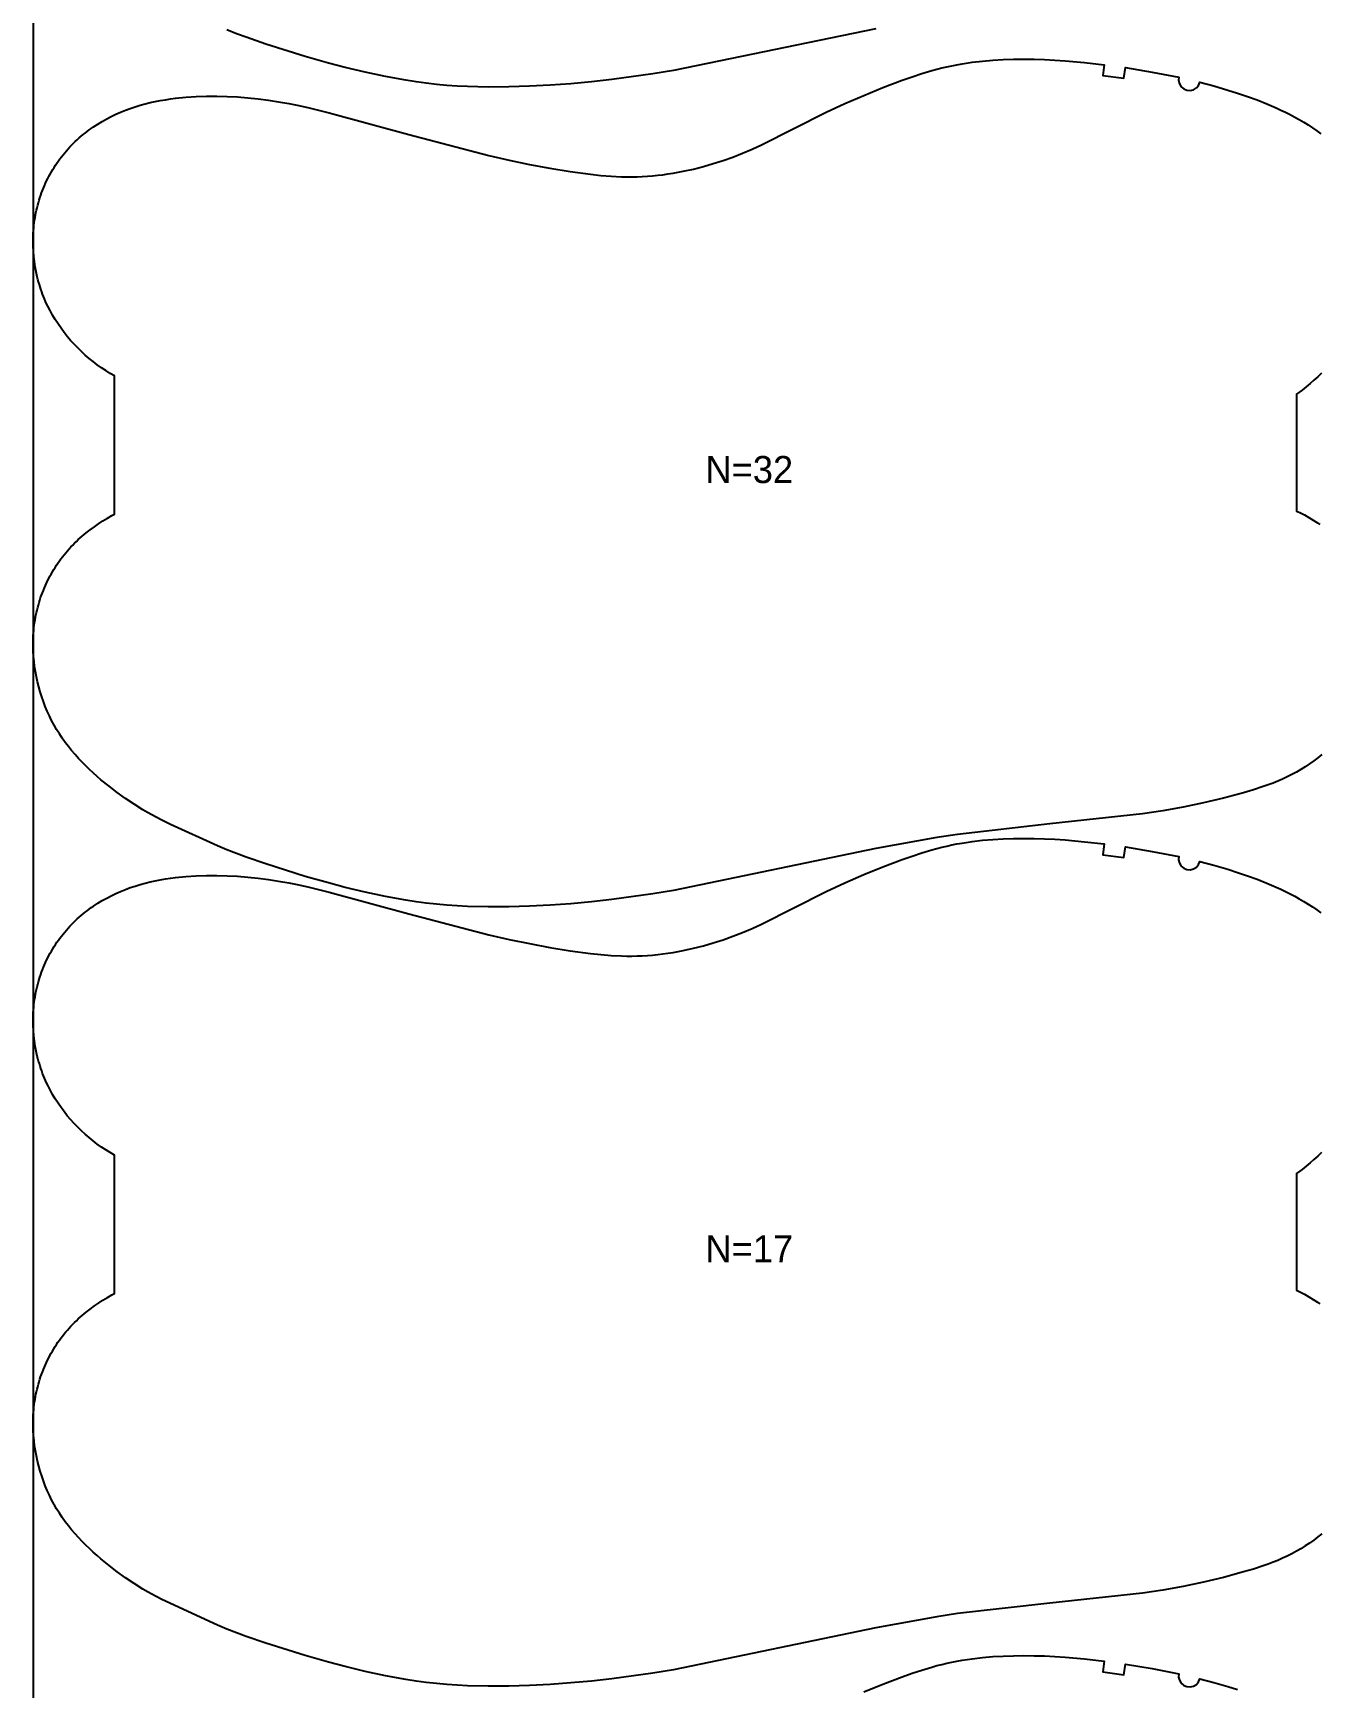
# Model space of a CAD drawing. Header units: inches. Extents: x 0 to 1954, y 0 to 1079.
# Drawn here: x 0 to 237.3, y 294.3 to 599.6 of the extents above; entities that cross this region are included whole.
import ezdxf

# ---------------------------------------------------------------- set-up
doc = ezdxf.new("R2010")
doc.units = ezdxf.units.IN

msp = doc.modelspace()

# ---------------------------------------------------------------- linework, layer by layer
at = {"layer": '1'}
msp.add_lwpolyline([(0, 0), (1954.0894, 0), (1954.0894, 1078.714), (0, 1078.714), (0, 0)], close=True, dxfattribs=at)
for points in [[(155.5452, 600.4257), (118.1626, 592.7101), (114.3968, 592.0884), (106.8344, 591.0432), (103.0416, 590.6156), (99.2404, 590.2697), (95.4327, 590.0036), (91.6207, 589.8127), (87.8054, 589.6981), (83.988, 589.668), (80.1723, 589.7529), (78.2664, 589.849), (76.3629, 589.9837), (74.4626, 590.1576), (72.5664, 590.3714), (70.6751, 590.6254), (68.789, 590.9169), (65.0332, 591.5993), (61.3, 592.3942), (57.5883, 593.2842), (54.5075, 594.0895), (50.2272, 595.3044), (42.9492, 597.6077), (39.3393, 598.8518), (37.5488, 599.5117), (35.7726, 600.2072)], [(237.8499, 466.5144), (237.1076, 465.9147), (236.3468, 465.3385), (235.5686, 464.7859), (234.7739, 464.2572), (233.9636, 463.7527), (233.1386, 463.2726), (232.3001, 462.8171), (231.4488, 462.3864), (230.5858, 461.9808), (229.7121, 461.6001), (228.8287, 461.2424), (227.9368, 460.9054), (227.0376, 460.5869), (225.2218, 459.9959), (223.3906, 459.4512), (219.7059, 458.4512), (215.9956, 457.5598), (212.2597, 456.7766), (208.501, 456.1116), (204.7237, 455.5678), (187.6483, 453.7096), (170.582, 451.77), (166.8112, 451.1821), (155.5452, 449.1337), (118.1626, 441.4181), (114.3968, 440.7964), (106.8344, 439.7512), (103.0416, 439.3236), (99.2404, 438.9777), (95.4327, 438.7116), (91.6207, 438.5207), (87.8054, 438.4061), (83.988, 438.376), (80.1723, 438.4609), (78.2664, 438.557), (76.3629, 438.6917), (74.4626, 438.8656), (72.5664, 439.0794), (70.6751, 439.3334), (68.789, 439.6249), (65.0332, 440.3073), (61.3, 441.1022), (57.5883, 441.9922), (54.5075, 442.7975), (50.2272, 444.0124), (42.9492, 446.3157), (39.3393, 447.5598), (37.5488, 448.2197), (35.7726, 448.9152), (34.0131, 449.6508), (25.33, 453.6158), (23.619, 454.4601), (21.9338, 455.352), (21.1036, 455.8205), (20.2821, 456.3044), (18.6647, 457.3158), (17.0808, 458.3807), (15.5297, 459.4941), (14.0116, 460.6521), (12.5313, 461.8572), (11.8072, 462.4787), (11.0948, 463.1134), (10.3947, 463.762), (9.7078, 464.4248), (9.0349, 465.1024), (8.3775, 465.7952), (7.7373, 466.5035), (7.116, 467.2279), (6.5152, 467.9685), (5.9365, 468.7259), (5.3816, 469.5003), (4.8522, 470.2923), (4.3496, 471.1018), (3.8742, 471.9281), (3.4257, 472.77), (3.0043, 473.6262), (2.6099, 474.4957), (2.2425, 475.3773), (1.9019, 476.2697), (1.5882, 477.1719), (1.3015, 478.0828), (1.042, 479.0016), (0.8102, 479.9274), (0.6065, 480.8597), (0.4315, 481.7975), (0.2854, 482.7402), (0.1688, 483.6871), (0.082, 484.6373), (0.0256, 485.5901), (0, 486.5444), (0.0058, 487.4989), (0.0436, 488.4525), (0.114, 489.404), (0.1615, 489.8786), (0.2174, 490.3522), (0.2817, 490.8247), (0.3544, 491.2959), (0.4358, 491.7657), (0.5257, 492.2339), (0.6243, 492.7004), (0.7315, 493.165), (0.8473, 493.6276), (0.9716, 494.088), (1.1043, 494.5462), (1.2455, 495.0018), (1.3949, 495.4549), (1.5526, 495.9052), (1.7185, 496.3526), (1.8925, 496.7969), (2.0747, 497.2381), (2.2648, 497.6759), (2.4629, 498.1102), (2.6689, 498.5408), (2.8827, 498.9677), (3.1043, 499.3906), (3.3336, 499.8095), (3.5705, 500.2241), (3.815, 500.6343), (4.0669, 501.0399), (4.3262, 501.4408), (4.5928, 501.8369), (4.8666, 502.2279), (5.1475, 502.6137), (5.4355, 502.9942), (5.7305, 503.3692), (6.0323, 503.7385), (6.3409, 504.1021), (6.6563, 504.4596), (6.9782, 504.811), (7.3067, 505.1561), (7.6417, 505.4948), (7.983, 505.827), (8.3305, 506.1526), (8.6838, 506.4719), (9.0429, 506.785), (9.7769, 507.3931), (10.5306, 507.9778), (11.3022, 508.5401), (12.0897, 509.0812), (12.8911, 509.6021), (13.7045, 510.1036), (14.5282, 510.5869), (15, 510.8505), (15, 536.3838), (14.2259, 536.8344), (13.4156, 537.3389), (12.6208, 537.8676), (11.8426, 538.4202), (11.0818, 538.9964), (10.3395, 539.5961), (9.6163, 540.2187), (8.913, 540.8636), (8.2304, 541.5302), (7.5691, 542.2181), (6.93, 542.9266), (6.3137, 543.6552), (5.7209, 544.4032), (5.1525, 545.1702), (4.6094, 545.9553), (4.0925, 546.7579), (3.603, 547.5772), (3.1417, 548.4124), (2.7098, 549.2629), (2.5051, 549.6935), (2.308, 550.1278), (2.1189, 550.5654), (1.9376, 551.0064), (1.7644, 551.4506), (1.5992, 551.8979), (1.4422, 552.3481), (1.2932, 552.8011), (1.1523, 553.2568), (1.0195, 553.7149), (0.8948, 554.1754), (0.7781, 554.638), (0.5692, 555.5693), (0.3928, 556.5073), (0.2489, 557.4511), (0.1375, 558.3993), (0.0587, 559.3507), (0.0128, 560.3042), (0, 561.2586), (0.0061, 561.7357), (0.0205, 562.2126), (0.0433, 562.6892), (0.0745, 563.1652), (0.1142, 563.6406), (0.1624, 564.1152), (0.2191, 564.5888), (0.2843, 565.0614), (0.3581, 565.5326), (0.4405, 566.0025), (0.5315, 566.4709), (0.6311, 566.9375), (0.7393, 567.4023), (0.8561, 567.8649), (0.9814, 568.3254), (1.1152, 568.7834), (1.2576, 569.2389), (1.4084, 569.6915), (1.5677, 570.1413), (1.7354, 570.5879), (1.9116, 571.0312), (2.0961, 571.4711), (2.2891, 571.9074), (2.4903, 572.3398), (2.6999, 572.7682), (2.9178, 573.1925), (3.144, 573.6125), (3.3784, 574.0279), (3.6208, 574.4388), (3.8711, 574.8449), (4.1293, 575.2461), (4.3951, 575.6424), (4.6685, 576.0334), (4.9494, 576.4191), (5.2376, 576.7994), (5.533, 577.1742), (5.8355, 577.5432), (6.145, 577.9063), (6.4614, 578.2635), (6.7845, 578.6145), (7.1142, 578.9593), (7.4504, 579.2977), (7.793, 579.6296), (8.1418, 579.9548), (8.4967, 580.2735), (8.8574, 580.5856), (9.2238, 580.891), (9.5957, 581.1897), (9.9731, 581.4818), (10.3556, 581.7671), (10.7431, 582.0456), (11.1354, 582.3173), (11.9341, 582.8403), (12.75, 583.3358), (13.582, 583.8035), (14.4287, 584.2434), (15.2889, 584.6557), (16.1617, 585.0406), (17.046, 585.3986), (17.9407, 585.7298), (18.8448, 586.0347), (19.7572, 586.3136), (20.6769, 586.5668), (21.603, 586.7947), (22.5346, 586.9985), (23.4711, 587.1794), (24.4118, 587.3389), (25.3562, 587.478), (26.3035, 587.5982), (28.2042, 587.7868), (30.1092, 587.9134), (32.0165, 587.9806), (33.9246, 587.9894), (35.8318, 587.9411), (37.7368, 587.8372), (39.6388, 587.6815), (41.5367, 587.4783), (43.4299, 587.232), (45.3175, 586.9462), (47.1985, 586.6209), (49.0717, 586.2553), (50.9361, 585.8489), (54.639, 584.9259), (69.3666, 580.8991), (84.1332, 577.0173), (87.8564, 576.176), (91.5957, 575.4094), (95.3488, 574.7142), (99.1144, 574.0929), (102.8967, 573.5801), (104.7955, 573.3785), (106.6984, 573.2254), (108.6041, 573.1315), (109.5576, 573.11), (110.5112, 573.1074), (111.4647, 573.1246), (112.4179, 573.1615), (113.3703, 573.2178), (114.3215, 573.2932), (115.2712, 573.3872), (116.219, 573.4994), (117.1645, 573.6296), (118.1074, 573.7773), (119.0472, 573.9422), (119.9839, 574.1237), (121.8472, 574.5349), (123.6963, 575.0071), (125.5303, 575.5363), (127.3481, 576.1196), (129.1476, 576.7564), (130.9267, 577.4469), (132.6832, 578.1915), (134.4164, 578.9881), (146.331, 585.0316), (149.7963, 586.6311), (153.3038, 588.1375), (156.8419, 589.5684), (160.4131, 590.9166), (162.2133, 591.5536), (164.0255, 592.1542), (165.8521, 592.7056), (166.7715, 592.9591), (167.6953, 593.1955), (168.6237, 593.4138), (169.5563, 593.614), (170.4929, 593.7967), (171.4328, 593.9622), (173.3211, 594.2437), (175.2176, 594.4624), (177.1193, 594.6223), (179.0245, 594.7294), (180.9321, 594.7899), (182.8408, 594.81), (184.7494, 594.795), (186.6573, 594.7451), (188.5637, 594.6597), (190.468, 594.538), (194.0606, 594.2137), (197.6446, 593.7962), (197.3947, 591.8119), (201.3218, 591.2825), (201.6088, 593.2618), (206.536, 592.4172), (211.4463, 591.4796), (211.4463, 591.4796), (211.403, 590.8586), (211.5529, 590.2543), (211.8812, 589.7254), (212.3563, 589.3231), (212.9321, 589.0863), (213.5528, 589.0381), (214.1583, 589.1831), (214.6898, 589.5072), (215.0959, 589.9791), (215.3372, 590.553), (217.907, 589.8665), (220.461, 589.1217), (222.2823, 588.5497), (224.0914, 587.9406), (225.8848, 587.2885), (227.659, 586.5871), (229.4105, 585.8307), (230.2764, 585.4303), (231.1349, 585.0145), (231.9856, 584.5826), (232.8279, 584.1342), (233.6612, 583.6686), (234.4849, 583.1853), (235.2984, 582.6838), (236.0998, 582.1629), (236.8872, 581.6218), (237.6588, 581.0595)], [(237.7947, 536.8437), (237.0947, 536.1951), (236.3822, 535.5604), (235.6581, 534.9389), (234.1778, 533.7338), (233.1894, 532.9799), (233.1894, 511.4355), (233.7608, 511.1617), (234.6074, 510.7218), (235.4394, 510.2541), (236.2554, 509.7586), (237.054, 509.2356), (237.4463, 508.9639)], [(237.8499, 322.7224), (237.1076, 322.1227), (236.3468, 321.5465), (235.5686, 320.9939), (234.7739, 320.4652), (233.9636, 319.9607), (233.1386, 319.4806), (232.3001, 319.0251), (231.4488, 318.5944), (230.5858, 318.1888), (229.7121, 317.8081), (228.8287, 317.4504), (227.9368, 317.1134), (227.0376, 316.7949), (225.2218, 316.2039), (223.3906, 315.6592), (219.7059, 314.6592), (215.9956, 313.7678), (212.2597, 312.9846), (208.501, 312.3196), (204.7237, 311.7758), (187.6483, 309.9176), (170.582, 307.978), (166.8112, 307.3901), (155.5452, 305.3417), (118.1626, 297.6261), (114.3968, 297.0044), (106.8344, 295.9592), (103.0416, 295.5316), (99.2404, 295.1857), (95.4327, 294.9196), (91.6207, 294.7287), (87.8054, 294.6141), (83.988, 294.584), (80.1723, 294.6689), (78.2664, 294.765), (76.3629, 294.8997), (74.4626, 295.0736), (72.5664, 295.2874), (70.6751, 295.5414), (68.789, 295.8329), (65.0332, 296.5153), (61.3, 297.3102), (57.5883, 298.2002), (54.5075, 299.0055), (50.2272, 300.2204), (42.9492, 302.5237), (39.3393, 303.7678), (37.5488, 304.4277), (35.7726, 305.1232), (34.0131, 305.8588), (25.33, 309.8238), (23.619, 310.6681), (21.9338, 311.56), (21.1036, 312.0285), (20.2821, 312.5124), (18.6647, 313.5238), (17.0808, 314.5887), (15.5297, 315.7021), (14.0116, 316.8601), (12.5313, 318.0652), (11.8072, 318.6867), (11.0948, 319.3214), (10.3947, 319.97), (9.7078, 320.6328), (9.0349, 321.3104), (8.3775, 322.0032), (7.7373, 322.7115), (7.116, 323.4359), (6.5152, 324.1765), (5.9365, 324.9339), (5.3816, 325.7083), (4.8522, 326.5003), (4.3496, 327.3098), (3.8742, 328.1361), (3.4257, 328.978), (3.0043, 329.8342), (2.6099, 330.7037), (2.2425, 331.5853), (1.9019, 332.4777), (1.5882, 333.3799), (1.3015, 334.2908), (1.042, 335.2096), (0.8102, 336.1354), (0.6065, 337.0677), (0.4315, 338.0055), (0.2854, 338.9482), (0.1688, 339.8951), (0.082, 340.8453), (0.0256, 341.7981), (0, 342.7524), (0.0058, 343.7069), (0.0436, 344.6605), (0.114, 345.612), (0.1615, 346.0866), (0.2174, 346.5602), (0.2817, 347.0327), (0.3544, 347.5039), (0.4358, 347.9737), (0.5257, 348.4419), (0.6243, 348.9084), (0.7315, 349.373), (0.8473, 349.8356), (0.9716, 350.296), (1.1043, 350.7542), (1.2455, 351.2098), (1.3949, 351.6629), (1.5526, 352.1132), (1.7185, 352.5606), (1.8925, 353.0049), (2.0747, 353.4461), (2.2648, 353.8839), (2.4629, 354.3182), (2.6689, 354.7488), (2.8827, 355.1757), (3.1043, 355.5986), (3.3336, 356.0175), (3.5705, 356.4321), (3.815, 356.8423), (4.0669, 357.2479), (4.3262, 357.6488), (4.5928, 358.0449), (4.8666, 358.4359), (5.1475, 358.8217), (5.4355, 359.2022), (5.7305, 359.5772), (6.0323, 359.9465), (6.3409, 360.3101), (6.6563, 360.6676), (6.9782, 361.019), (7.3067, 361.3641), (7.6417, 361.7028), (7.983, 362.035), (8.3305, 362.3606), (8.6838, 362.6799), (9.0429, 362.993), (9.7769, 363.6011), (10.5306, 364.1858), (11.3022, 364.7481), (12.0897, 365.2892), (12.8911, 365.8101), (13.7045, 366.3116), (14.5282, 366.7949), (15, 367.0585), (15, 392.5918), (14.2259, 393.0424), (13.4156, 393.5469), (12.6208, 394.0756), (11.8426, 394.6282), (11.0818, 395.2044), (10.3395, 395.8041), (9.6163, 396.4267), (8.913, 397.0716), (8.2304, 397.7382), (7.5691, 398.4261), (6.93, 399.1346), (6.3137, 399.8632), (5.7209, 400.6112), (5.1525, 401.3782), (4.6094, 402.1633), (4.0925, 402.9659), (3.603, 403.7852), (3.1417, 404.6204), (2.7098, 405.4709), (2.5051, 405.9015), (2.308, 406.3358), (2.1189, 406.7734), (1.9376, 407.2144), (1.7644, 407.6586), (1.5992, 408.1059), (1.4422, 408.5561), (1.2932, 409.0091), (1.1523, 409.4648), (1.0195, 409.9229), (0.8948, 410.3834), (0.7781, 410.846), (0.5692, 411.7773), (0.3928, 412.7153), (0.2489, 413.6591), (0.1375, 414.6073), (0.0587, 415.5587), (0.0128, 416.5122), (0, 417.4666), (0.0061, 417.9437), (0.0205, 418.4206), (0.0433, 418.8972), (0.0745, 419.3732), (0.1142, 419.8486), (0.1624, 420.3232), (0.2191, 420.7968), (0.2843, 421.2694), (0.3581, 421.7406), (0.4405, 422.2105), (0.5315, 422.6789), (0.6311, 423.1455), (0.7393, 423.6103), (0.8561, 424.0729), (0.9814, 424.5334), (1.1152, 424.9914), (1.2576, 425.4469), (1.4084, 425.8995), (1.5677, 426.3493), (1.7354, 426.7959), (1.9116, 427.2392), (2.0961, 427.6791), (2.2891, 428.1154), (2.4903, 428.5478), (2.6999, 428.9762), (2.9178, 429.4005), (3.144, 429.8205), (3.3784, 430.2359), (3.6208, 430.6468), (3.8711, 431.0529), (4.1293, 431.4541), (4.3951, 431.8504), (4.6685, 432.2414), (4.9494, 432.6271), (5.2376, 433.0074), (5.533, 433.3822), (5.8355, 433.7512), (6.145, 434.1143), (6.4614, 434.4715), (6.7845, 434.8225), (7.1142, 435.1673), (7.4504, 435.5057), (7.793, 435.8376), (8.1418, 436.1628), (8.4967, 436.4815), (8.8574, 436.7936), (9.2238, 437.099), (9.5957, 437.3977), (9.9731, 437.6898), (10.3556, 437.9751), (10.7431, 438.2536), (11.1354, 438.5253), (11.9341, 439.0483), (12.75, 439.5438), (13.582, 440.0115), (14.4287, 440.4514), (15.2889, 440.8637), (16.1617, 441.2486), (17.046, 441.6066), (17.9407, 441.9378), (18.8448, 442.2427), (19.7572, 442.5216), (20.6769, 442.7748), (21.603, 443.0027), (22.5346, 443.2065), (23.4711, 443.3874), (24.4118, 443.5469), (25.3562, 443.686), (26.3035, 443.8062), (28.2042, 443.9948), (30.1092, 444.1214), (32.0165, 444.1886), (33.9246, 444.1974), (35.8318, 444.1491), (37.7368, 444.0452), (39.6388, 443.8895), (41.5367, 443.6863), (43.4299, 443.44), (45.3175, 443.1542), (47.1985, 442.8289), (49.0717, 442.4633), (50.9361, 442.0569), (54.639, 441.1339), (69.3666, 437.1071), (84.1332, 433.2253), (87.8564, 432.384), (91.5957, 431.6174), (95.3488, 430.9222), (99.1144, 430.3009), (102.8967, 429.7881), (104.7955, 429.5865), (106.6984, 429.4334), (108.6041, 429.3395), (109.5576, 429.318), (110.5112, 429.3154), (111.4647, 429.3326), (112.4179, 429.3695), (113.3703, 429.4258), (114.3215, 429.5012), (115.2712, 429.5952), (116.219, 429.7074), (117.1645, 429.8376), (118.1074, 429.9853), (119.0472, 430.1502), (119.9839, 430.3317), (121.8472, 430.7429), (123.6963, 431.2151), (125.5303, 431.7443), (127.3481, 432.3276), (129.1476, 432.9644), (130.9267, 433.6549), (132.6832, 434.3995), (134.4164, 435.1961), (146.331, 441.2396), (149.7963, 442.8391), (153.3038, 444.3455), (156.8419, 445.7764), (160.4131, 447.1246), (162.2133, 447.7616), (164.0255, 448.3622), (165.8521, 448.9136), (166.7715, 449.1671), (167.6953, 449.4035), (168.6237, 449.6218), (169.5563, 449.822), (170.4929, 450.0047), (171.4328, 450.1702), (173.3211, 450.4517), (175.2176, 450.6704), (177.1193, 450.8303), (179.0245, 450.9374), (180.9321, 450.9979), (182.8408, 451.018), (184.7494, 451.003), (186.6573, 450.9531), (188.5637, 450.8677), (190.468, 450.746), (194.0606, 450.4217), (197.6446, 450.0042), (197.3947, 448.0199), (201.3218, 447.4905), (201.6088, 449.4698), (206.536, 448.6252), (211.4463, 447.6876), (211.4463, 447.6876), (211.403, 447.0666), (211.5529, 446.4623), (211.8812, 445.9334), (212.3563, 445.5311), (212.9321, 445.2943), (213.5528, 445.2461), (214.1583, 445.3911), (214.6898, 445.7152), (215.0959, 446.1871), (215.3372, 446.761), (217.907, 446.0745), (220.461, 445.3297), (222.2823, 444.7577), (224.0914, 444.1486), (225.8848, 443.4965), (227.659, 442.7951), (229.4105, 442.0387), (230.2764, 441.6383), (231.1349, 441.2225), (231.9856, 440.7906), (232.8279, 440.3422), (233.6612, 439.8766), (234.4849, 439.3933), (235.2984, 438.8918), (236.0998, 438.3709), (236.8872, 437.8298), (237.6588, 437.2675)], [(237.7947, 393.0517), (237.0947, 392.4031), (236.3822, 391.7684), (235.6581, 391.1469), (234.1778, 389.9418), (233.1894, 389.1879), (233.1894, 367.6435), (233.7608, 367.3697), (234.6074, 366.9298), (235.4394, 366.4621), (236.2554, 365.9666), (237.054, 365.4436), (237.4463, 365.1719)], [(153.3038, 293.5535), (156.8419, 294.9844), (160.4131, 296.3326), (162.2133, 296.9696), (164.0255, 297.5702), (165.8521, 298.1216), (166.7715, 298.3751), (167.6953, 298.6115), (168.6237, 298.8298), (169.5563, 299.03), (170.4929, 299.2127), (171.4328, 299.3782), (173.3211, 299.6597), (175.2176, 299.8784), (177.1193, 300.0383), (179.0245, 300.1454), (180.9321, 300.2059), (182.8408, 300.226), (184.7494, 300.211), (186.6573, 300.1611), (188.5637, 300.0757), (190.468, 299.954), (194.0606, 299.6297), (197.6446, 299.2122), (197.3947, 297.2279), (201.3218, 296.6985), (201.6088, 298.6778), (206.536, 297.8332), (211.4463, 296.8956), (211.4463, 296.8956), (211.403, 296.2746), (211.5529, 295.6703), (211.8812, 295.1414), (212.3563, 294.7391), (212.9321, 294.5023), (213.5528, 294.4541), (214.1583, 294.5991), (214.6898, 294.9232), (215.0959, 295.3951), (215.3372, 295.969), (217.907, 295.2825), (220.461, 294.5377), (222.2823, 293.9657)]]:
    msp.add_lwpolyline(points, dxfattribs=at)

# ---------------------------------------------------------------- texts
for s, p in [('N=32', (124.0947, 516.593)), ('N=17', (124.0947, 372.801))]:
    msp.add_text(s, height=5, dxfattribs=at).set_placement(p)

doc.saveas('drawing.dxf')
